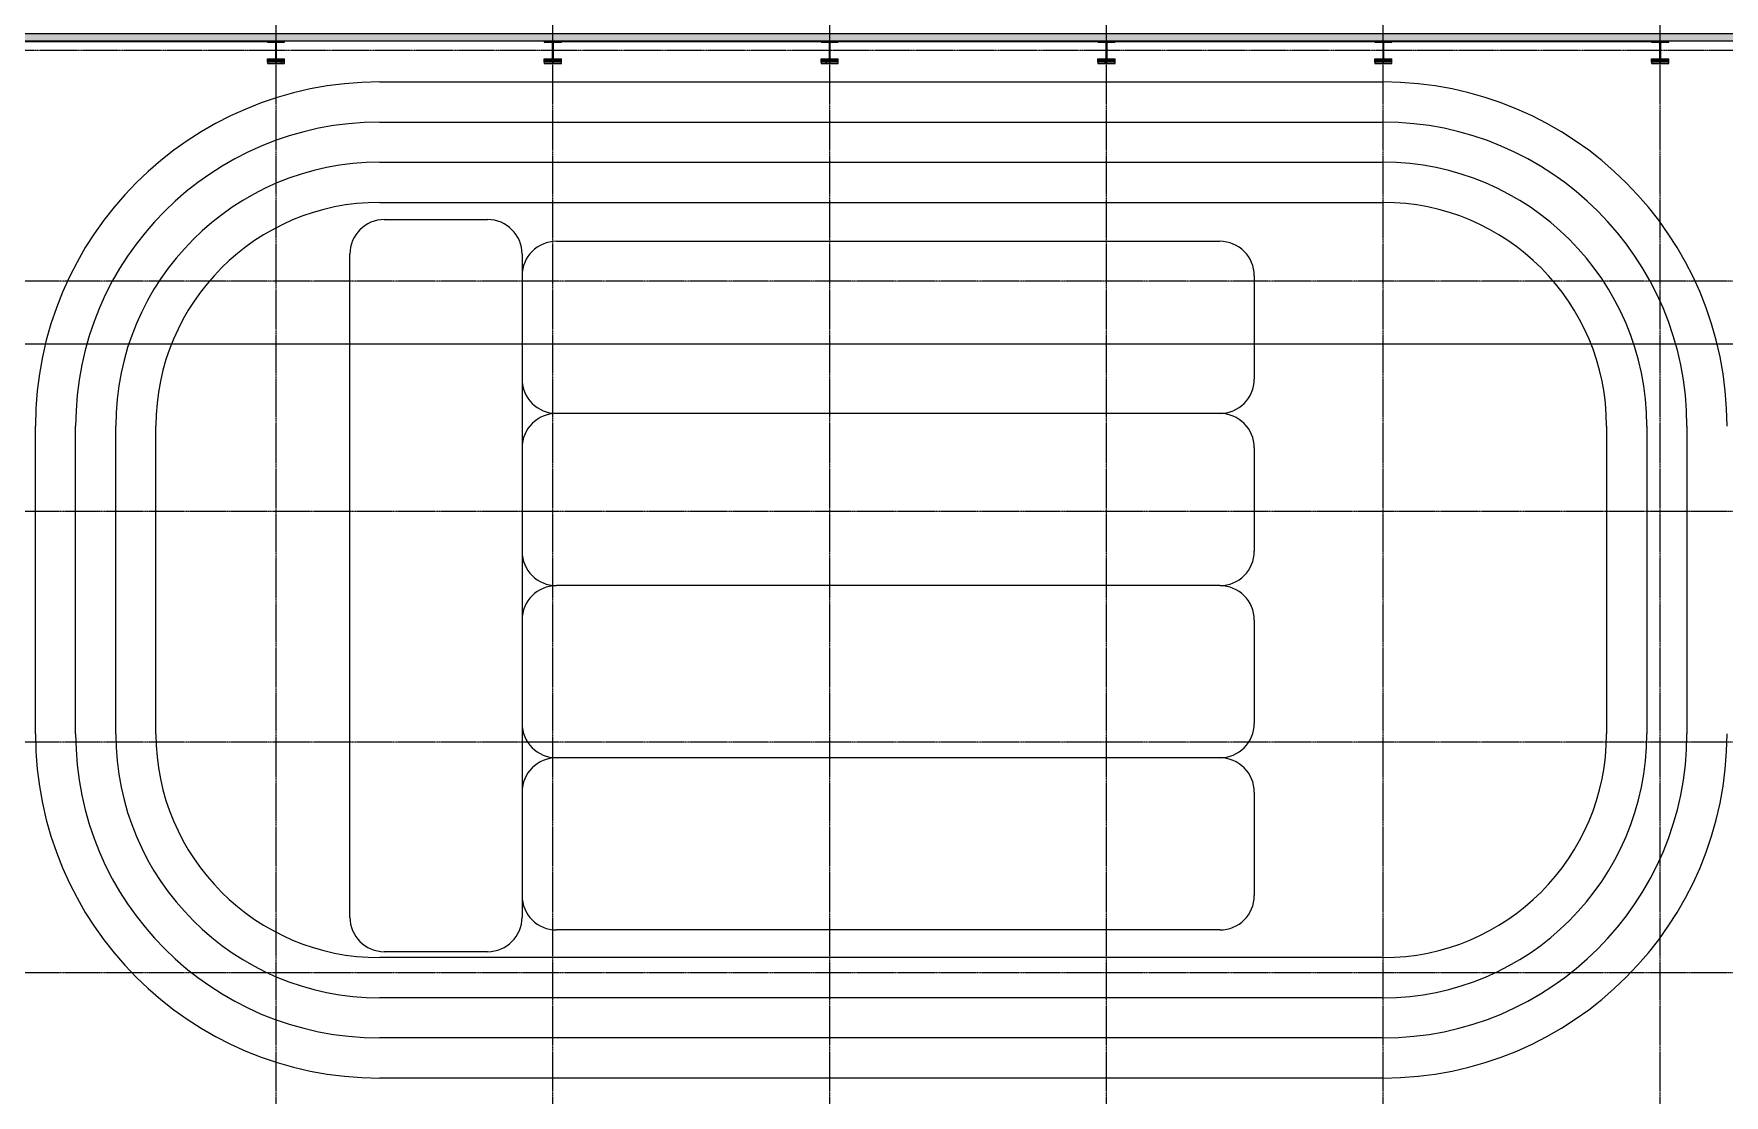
# Model space of a CAD drawing. Header units: inches. Extents: x 19712 to 27543, y -26063 to -18659.
# Drawn here: x 22833 to 24600, y -22237 to -21126 of the extents above; entities that cross this region are included whole.
import ezdxf

# ---------------------------------------------------------------- set-up
doc = ezdxf.new("R2010")
doc.units = ezdxf.units.IN
doc.header["$MEASUREMENT"] = 0
doc.linetypes.add('Grid Line 1_2_', pattern=[0.875, 0.5, -0.125, 0.125, -0.125])
for name, color, linetype, lineweight in [('A-FLOR-OTLN', 90, 'Continuous', 9), ('G-ANNO-SYMB', 111, 'Continuous', 9), ('L-SITE-WALL', 31, 'Continuous', 9), ('S-BEAM', 12, 'Continuous', 9), ('S-COLS', 52, 'Continuous', 9), ('S-GRID', 1, 'Continuous', 9)]:
    doc.layers.add(name, color=color, linetype=linetype, lineweight=lineweight)
pattern_1 = [(45, (0, 0), (-25.342707, 25.342707), []), (45, (0, 38.4), (-25.342707, 25.342707), [])]

# ---------------------------------------------------------------- blocks, each defined once
blk = doc.blocks.new('Girt_Z - 8_D-757170-Site Plan - Phase 1')
at = {"layer": 'S-BEAM'}
for points in [[(25971.4, -21133.6), (25971.4, -21126.4), (22787.5, -21126.4), (22787.5, -21133.6), (25938.9, -21133.6)], [(25971.4, -21133.8), (25971.4, -21133.6), (22787.5, -21133.7), (22787.5, -21133.8), (25938.9, -21133.8)]]:
    blk.add_hatch(color=256, dxfattribs=at).paths.add_polyline_path(points, flags=0)
for p, q in [((25971.4, -21126.4), (22787.5, -21126.4)), ((22787.5, -21133.8), (25971.4, -21133.8))]:
    blk.add_line(p, q, dxfattribs=at)

msp = doc.modelspace()

# ---------------------------------------------------------------- hatches: boundary and pattern name
at = {"layer": 'L-SITE-WALL'}
for points in [[(22910.7, -21134.4), (23085.8, -21134.4), (23085.8, -21133.8), (22792.1, -21133.8), (22792.1, -21134.4), (22798.5, -21134.4)], [(23375.5, -21134.4), (24533.3, -21134.4), (24533.3, -21133.8), (23375.5, -21133.8)]]:
    msp.add_hatch(color=256, dxfattribs=at).paths.add_polyline_path(points, flags=0)
at = {"layer": 'S-COLS'}
h = msp.add_hatch(dxfattribs=at)
h.set_pattern_fill('FP_1', color=256, style=0, pattern_type=2)
h.set_pattern_definition(pattern_1)
h.paths.add_polyline_path([(23384.4, -21135.1), (23384.4, -21133.8), (23366.4, -21133.8), (23366.4, -21135.1)], flags=0)
h = msp.add_hatch(dxfattribs=at)
h.set_pattern_fill('FP_1', color=256, style=0, pattern_type=2)
h.set_pattern_definition(pattern_1)
h.paths.add_polyline_path([(23376, -21156.2), (23376, -21135.1), (23374.8, -21135.1), (23374.8, -21156.2)], flags=0)
h = msp.add_hatch(dxfattribs=at)
h.set_pattern_fill('FP_1', color=256, style=0, pattern_type=2)
h.set_pattern_definition(pattern_1)
h.paths.add_polyline_path([(23673.9, -21135.1), (23673.9, -21133.8), (23655.9, -21133.8), (23655.9, -21135.1)], flags=0)
h = msp.add_hatch(dxfattribs=at)
h.set_pattern_fill('FP_1', color=256, style=0, pattern_type=2)
h.set_pattern_definition(pattern_1)
h.paths.add_polyline_path([(23665.5, -21156.2), (23665.5, -21135.1), (23664.3, -21135.1), (23664.3, -21156.2)], flags=0)
h = msp.add_hatch(dxfattribs=at)
h.set_pattern_fill('FP_1', color=256, style=0, pattern_type=2)
h.set_pattern_definition(pattern_1)
h.paths.add_polyline_path([(23955, -21156.2), (23955, -21135.1), (23953.8, -21135.1), (23953.8, -21156.2)], flags=0)
h = msp.add_hatch(dxfattribs=at)
h.set_pattern_fill('FP_1', color=256, style=0, pattern_type=2)
h.set_pattern_definition(pattern_1)
h.paths.add_polyline_path([(24252.9, -21135.1), (24252.9, -21133.8), (24234.9, -21133.8), (24234.9, -21135.1)], flags=0)
h = msp.add_hatch(dxfattribs=at)
h.set_pattern_fill('FP_1', color=256, style=0, pattern_type=2)
h.set_pattern_definition(pattern_1)
h.paths.add_polyline_path([(24542.4, -21135.1), (24542.4, -21133.8), (24524.4, -21133.8), (24524.4, -21135.1)], flags=0)
h = msp.add_hatch(dxfattribs=at)
h.set_pattern_fill('FP_1', color=256, style=0, pattern_type=2)
h.set_pattern_definition(pattern_1)
h.paths.add_polyline_path([(24534, -21156.2), (24534, -21135.1), (24532.8, -21135.1), (24532.8, -21156.2)], flags=0)
h = msp.add_hatch(color=256, dxfattribs=at)
h.paths.add_polyline_path([(23085.3, -21156.2), (23085.3, -21152.5), (23076.9, -21152.5), (23076.9, -21156.2)], flags=0)
h.paths.add_polyline_path([(23094.9, -21156.2), (23094.9, -21152.5), (23086.5, -21152.5), (23086.5, -21156.2)], flags=0)
h = msp.add_hatch(dxfattribs=at)
h.set_pattern_fill('FP_1', color=256, style=0, pattern_type=2)
h.set_pattern_definition(pattern_1)
h.paths.add_polyline_path([(23094.9, -21157.4), (23094.9, -21156.2), (23076.9, -21156.2), (23076.9, -21157.4)], flags=0)
h = msp.add_hatch(color=256, dxfattribs=at)
h.paths.add_polyline_path([(23374.8, -21156.2), (23374.8, -21152.5), (23366.4, -21152.5), (23366.4, -21156.2)], flags=0)
h.paths.add_polyline_path([(23384.4, -21156.2), (23384.4, -21152.5), (23376, -21152.5), (23376, -21156.2)], flags=0)
h = msp.add_hatch(color=256, dxfattribs=at)
h.paths.add_polyline_path([(23664.3, -21156.2), (23664.3, -21152.5), (23655.9, -21152.5), (23655.9, -21156.2)], flags=0)
h.paths.add_polyline_path([(23673.9, -21156.2), (23673.9, -21152.5), (23665.5, -21152.5), (23665.5, -21156.2)], flags=0)
h = msp.add_hatch(dxfattribs=at)
h.set_pattern_fill('FP_1', color=256, style=0, pattern_type=2)
h.set_pattern_definition(pattern_1)
h.paths.add_polyline_path([(23673.9, -21157.4), (23673.9, -21156.2), (23655.9, -21156.2), (23655.9, -21157.4)], flags=0)
h = msp.add_hatch(color=256, dxfattribs=at)
h.paths.add_polyline_path([(23953.8, -21156.2), (23953.8, -21152.5), (23945.4, -21152.5), (23945.4, -21156.2)], flags=0)
h.paths.add_polyline_path([(23963.4, -21156.2), (23963.4, -21152.5), (23955, -21152.5), (23955, -21156.2)], flags=0)
h = msp.add_hatch(dxfattribs=at)
h.set_pattern_fill('FP_1', color=256, style=0, pattern_type=2)
h.set_pattern_definition(pattern_1)
h.paths.add_polyline_path([(23963.4, -21157.4), (23963.4, -21156.2), (23945.4, -21156.2), (23945.4, -21157.4)], flags=0)
h = msp.add_hatch(color=256, dxfattribs=at)
h.paths.add_polyline_path([(24243.3, -21156.2), (24243.3, -21152.5), (24234.9, -21152.5), (24234.9, -21156.2)], flags=0)
h.paths.add_polyline_path([(24252.9, -21156.2), (24252.9, -21152.5), (24244.5, -21152.5), (24244.5, -21156.2)], flags=0)
h = msp.add_hatch(color=256, dxfattribs=at)
h.paths.add_polyline_path([(24532.8, -21156.2), (24532.8, -21152.5), (24524.4, -21152.5), (24524.4, -21156.2)], flags=0)
h.paths.add_polyline_path([(24542.4, -21156.2), (24542.4, -21152.5), (24534, -21152.5), (24534, -21156.2)], flags=0)

# ---------------------------------------------------------------- linework, layer by layer
at = {"layer": 'A-FLOR-OTLN'}
for p, q in [((23194.3, -21176.8), (24243.4, -21176.8)), ((23194.3, -21218.8), (24243.4, -21218.8)), ((23194.3, -21260.8), (24243.4, -21260.8)), ((23194.3, -21302.8), (24243.4, -21302.8)), ((23199.1, -21320.8), (23307.2, -21320.8)), ((23379.2, -21343.5), (24072.9, -21343.5)), ((23163.1, -22050.6), (23163.1, -21356.8)), ((23343.2, -21356.8), (23343.2, -22050.6)), ((24108.9, -21379.5), (24108.9, -21487.6)), ((24072.9, -21523.6), (23379.2, -21523.6)), ((22834.3, -21858.8), (22834.3, -21536.8)), ((22876.3, -21858.8), (22876.3, -21536.8)), ((22918.3, -21858.8), (22918.3, -21536.8)), ((22960.3, -21858.8), (22960.3, -21536.8)), ((24477.4, -21536.8), (24477.4, -21858.8)), ((24519.4, -21536.8), (24519.4, -21858.8)), ((24561.4, -21536.8), (24561.4, -21858.8)), ((24108.9, -21559.6), (24108.9, -21667.7)), ((24072.9, -21703.7), (23379.2, -21703.7)), ((24108.9, -21739.7), (24108.9, -21847.8)), ((24072.9, -21883.8), (23379.2, -21883.8)), ((24108.9, -21919.8), (24108.9, -22027.9)), ((24072.9, -22063.9), (23379.2, -22063.9)), ((24243.4, -22092.8), (23194.3, -22092.8)), ((23307.2, -22086.6), (23199.1, -22086.6)), ((24243.4, -22134.8), (23194.3, -22134.8)), ((24243.4, -22176.8), (23194.3, -22176.8)), ((24243.4, -22218.8), (23194.3, -22218.8))]:
    msp.add_line(p, q, dxfattribs=at)
for centre, radius, start, end in [((23194.3, -21536.8), 360, 90, 180), ((24243.4, -21536.8), 360, 0, 90), ((23194.3, -21536.8), 318, 90, 180), ((24243.4, -21536.8), 318, 0, 90), ((23194.3, -21536.8), 276, 90, 180), ((24243.4, -21536.8), 276, 0, 90), ((23194.3, -21536.8), 234, 90, 180), ((24243.4, -21536.8), 234, 0, 90), ((23199.1, -21356.8), 36, 90, 180), ((23307.2, -21356.8), 36, 0, 90), ((23379.2, -21379.5), 36, 90, 180), ((24072.9, -21379.5), 36, 0, 90), ((23379.2, -21487.6), 36, 180, 270), ((24072.9, -21487.6), 36, 270, 0), ((23379.2, -21559.6), 36, 90, 180), ((24072.9, -21559.6), 36, 0, 90), ((23379.2, -21667.7), 36, 180, 270), ((24072.9, -21667.7), 36, 270, 0), ((23379.2, -21739.7), 36, 90, 180), ((24072.9, -21739.7), 36, 0, 90), ((23379.2, -21847.8), 36, 180, 270), ((24072.9, -21847.8), 36, 270, 0), ((23194.3, -21858.8), 360, 180, 270), ((23194.3, -21858.8), 318, 180, 270), ((23194.3, -21858.8), 276, 180, 270), ((23194.3, -21858.8), 234, 180, 270), ((24243.4, -21858.8), 360, 270, 0), ((24243.4, -21858.8), 234, 270, 0), ((24243.4, -21858.8), 276, 270, 0), ((24243.4, -21858.8), 318, 270, 0), ((23379.2, -21919.8), 36, 90, 180), ((24072.9, -21919.8), 36, 0, 90), ((23379.2, -22027.9), 36, 180, 270), ((24072.9, -22027.9), 36, 270, 0), ((23199.1, -22050.6), 36, 180, 270), ((23307.2, -22050.6), 36, 270, 0)]:
    msp.add_arc(centre, radius, start, end, dxfattribs=at)
at = {"layer": 'G-ANNO-SYMB'}
msp.add_line((27093.1, -21451.1), (20015.9, -21451.1), dxfattribs=at)
at = {"layer": 'L-SITE-WALL', "lineweight": 25}
for p, q in [((22792.1, -21134.4), (23085.8, -21134.4)), ((23085.8, -21134.4), (23085.8, -21133.8)), ((23375.5, -21133.8), (23375.5, -21134.4)), ((23375.5, -21134.4), (24533.3, -21134.4)), ((24533.3, -21134.4), (24533.3, -21133.8))]:
    msp.add_line(p, q, dxfattribs=at)
at = {"layer": 'S-BEAM'}
msp.add_line((22787.5, -21133.8), (25975.4, -21133.8), dxfattribs=at)
at = {"layer": 'S-COLS', "lineweight": 15}
for p, q in [((23076.9, -21133.8), (23076.9, -21135.1)), ((23076.9, -21135.1), (23094.9, -21135.1)), ((23085.3, -21135.1), (23085.3, -21156.2)), ((23086.5, -21135.1), (23085.3, -21135.1)), ((23086.5, -21156.2), (23086.5, -21135.1)), ((23094.9, -21135.1), (23094.9, -21133.8)), ((23366.4, -21133.8), (23366.4, -21135.1)), ((23366.4, -21135.1), (23384.4, -21135.1)), ((23374.8, -21135.1), (23374.8, -21156.2)), ((23376, -21135.1), (23374.8, -21135.1)), ((23376, -21156.2), (23376, -21135.1)), ((23384.4, -21135.1), (23384.4, -21133.8)), ((23655.9, -21133.8), (23655.9, -21135.1)), ((23655.9, -21135.1), (23673.9, -21135.1)), ((23664.3, -21135.1), (23664.3, -21156.2)), ((23665.5, -21135.1), (23664.3, -21135.1)), ((23665.5, -21156.2), (23665.5, -21135.1)), ((23673.9, -21135.1), (23673.9, -21133.8)), ((23945.4, -21133.8), (23945.4, -21135.1)), ((23945.4, -21135.1), (23963.4, -21135.1)), ((23953.8, -21135.1), (23953.8, -21156.2)), ((23955, -21135.1), (23953.8, -21135.1)), ((23955, -21156.2), (23955, -21135.1)), ((23963.4, -21135.1), (23963.4, -21133.8)), ((24234.9, -21133.8), (24234.9, -21135.1)), ((24234.9, -21135.1), (24252.9, -21135.1)), ((24243.3, -21135.1), (24243.3, -21156.2)), ((24244.5, -21135.1), (24243.3, -21135.1)), ((24244.5, -21156.2), (24244.5, -21135.1)), ((24252.9, -21135.1), (24252.9, -21133.8)), ((24524.4, -21133.8), (24524.4, -21135.1)), ((24524.4, -21135.1), (24542.4, -21135.1)), ((24532.8, -21135.1), (24532.8, -21156.2)), ((24534, -21135.1), (24532.8, -21135.1)), ((24534, -21156.2), (24534, -21135.1)), ((24542.4, -21135.1), (24542.4, -21133.8)), ((23076.9, -21156.2), (23076.9, -21157.4)), ((23094.9, -21156.2), (23076.9, -21156.2)), ((23076.9, -21157.4), (23094.9, -21157.4)), ((23085.3, -21156.2), (23086.5, -21156.2)), ((23094.9, -21157.4), (23094.9, -21156.2)), ((23366.4, -21156.2), (23366.4, -21157.4)), ((23384.4, -21156.2), (23366.4, -21156.2)), ((23366.4, -21157.4), (23384.4, -21157.4)), ((23374.8, -21156.2), (23376, -21156.2)), ((23384.4, -21157.4), (23384.4, -21156.2)), ((23655.9, -21156.2), (23655.9, -21157.4)), ((23673.9, -21156.2), (23655.9, -21156.2)), ((23655.9, -21157.4), (23673.9, -21157.4)), ((23664.3, -21156.2), (23665.5, -21156.2)), ((23673.9, -21157.4), (23673.9, -21156.2)), ((23945.4, -21156.2), (23945.4, -21157.4)), ((23963.4, -21156.2), (23945.4, -21156.2)), ((23945.4, -21157.4), (23963.4, -21157.4)), ((23953.8, -21156.2), (23955, -21156.2)), ((23963.4, -21157.4), (23963.4, -21156.2)), ((24234.9, -21156.2), (24234.9, -21157.4)), ((24252.9, -21156.2), (24234.9, -21156.2)), ((24234.9, -21157.4), (24252.9, -21157.4)), ((24243.3, -21156.2), (24244.5, -21156.2)), ((24252.9, -21157.4), (24252.9, -21156.2)), ((24524.4, -21156.2), (24524.4, -21157.4)), ((24542.4, -21156.2), (24524.4, -21156.2)), ((24524.4, -21157.4), (24542.4, -21157.4)), ((24532.8, -21156.2), (24534, -21156.2)), ((24542.4, -21157.4), (24542.4, -21156.2))]:
    msp.add_line(p, q, dxfattribs=at)
at = {"layer": 'S-COLS'}
for p, q in [((23076.9, -21156.2), (23076.9, -21152.5)), ((23076.9, -21152.5), (23085.3, -21152.5)), ((23086.5, -21152.5), (23094.9, -21152.5)), ((23094.9, -21156.2), (23094.9, -21152.5)), ((23366.4, -21156.2), (23366.4, -21152.5)), ((23366.4, -21152.5), (23374.8, -21152.5)), ((23376, -21152.5), (23384.4, -21152.5)), ((23384.4, -21156.2), (23384.4, -21152.5)), ((23655.9, -21156.2), (23655.9, -21152.5)), ((23655.9, -21152.5), (23664.3, -21152.5)), ((23665.5, -21152.5), (23673.9, -21152.5)), ((23673.9, -21156.2), (23673.9, -21152.5)), ((23945.4, -21156.2), (23945.4, -21152.5)), ((23945.4, -21152.5), (23953.8, -21152.5)), ((23955, -21152.5), (23963.4, -21152.5)), ((23963.4, -21156.2), (23963.4, -21152.5)), ((24234.9, -21156.2), (24234.9, -21152.5)), ((24234.9, -21152.5), (24243.3, -21152.5)), ((24244.5, -21152.5), (24252.9, -21152.5)), ((24252.9, -21156.2), (24252.9, -21152.5)), ((24524.4, -21156.2), (24524.4, -21152.5)), ((24524.4, -21152.5), (24532.8, -21152.5)), ((24534, -21152.5), (24542.4, -21152.5)), ((24542.4, -21156.2), (24542.4, -21152.5))]:
    msp.add_line(p, q, dxfattribs=at)
at = {"layer": 'S-GRID', "linetype": 'Grid Line 1_2_'}
for p, q in [((23085.9, -23874.7), (23085.9, -18787.2)), ((23375.4, -23874.7), (23375.4, -18787.2)), ((23664.9, -23874.7), (23664.9, -18787.2)), ((23954.4, -23874.7), (23954.4, -18787.2)), ((24243.9, -23874.7), (24243.9, -18787.2)), ((24533.4, -23874.7), (24533.4, -18787.2)), ((27542.7, -21143.8), (19849, -21143.8)), ((26875.5, -21385.1), (19849, -21385.1)), ((26875.5, -21626.3), (19849, -21626.3)), ((26875.5, -21867.6), (19849, -21867.6)), ((26875.5, -22108.8), (19849, -22108.8))]:
    msp.add_line(p, q, dxfattribs=at)

# ---------------------------------------------------------------- block references
at = {"layer": 'S-BEAM'}
msp.add_blockref('Girt_Z - 8_D-757170-Site Plan - Phase 1', (0, 0), dxfattribs=at)

doc.saveas('drawing.dxf')
